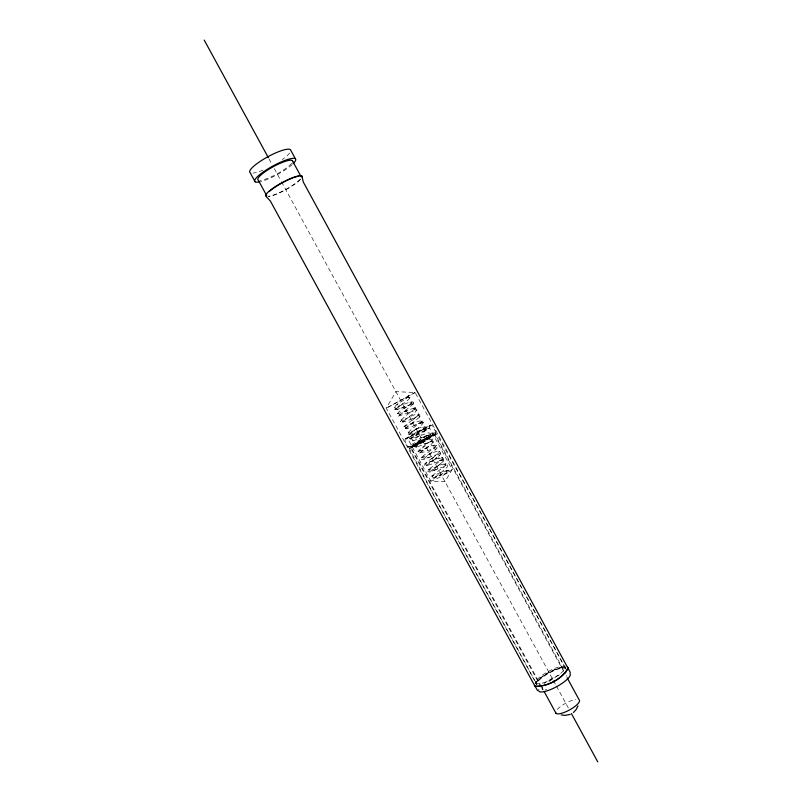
<?xml version="1.0" encoding="UTF-8"?>
<svg xmlns="http://www.w3.org/2000/svg" width="802" height="802" viewBox="0 0 802 802"><rect width="100%" height="100%" fill="white"/><g stroke="black" fill="none" stroke-linecap="round" stroke-linejoin="round"><path stroke-width="0.6" stroke-dasharray="4.01 3.01" d="M405.12 439.175L405.08 441.421L408.168 447.095L410.885 447.155L540.448 684.758M422.875 422.885L421.732 421.501L421.892 422.323L422.193 420.749M433.692 460.278L440.408 454.493C440.709 446.012 426.002 457.351 421.391 457.491L422.554 458.002L422.774 459.456L436.97 448.278C437.451 439.797 422.484 451.285 418.032 451.255L419.155 451.767L419.506 453.2L431.135 444.478L433.942 441.24L433.722 439.817L432.719 439.075L427.787 440.067L414.674 445.03L416.208 446.734L416.238 446.163L415.967 446.975L427.717 438.203L430.574 434.915L430.133 433.311L428.378 432.769L411.316 438.794L412.539 439.586L412.559 440.729L421.05 434.403M417.471 416.228L418.373 414.985L419.506 416.679L411.757 418.945M408.208 396.298L405.411 398.945M405.722 438.844L430.163 425.391L429.501 427.947L420.308 433.401L408.89 439.306L405.722 438.844L430.223 425.511M427.115 428.93C425.301 422.063 411.316 433.25 408.489 432.468L409.16 434.483L412.439 431.827L410.794 433.03C432.739 418.945 422.764 417.802 404.408 426.333M431.737 440.498C409.792 455.456 416.318 455.646 435.396 447.666L433.892 448.027L436.338 447.887L435.516 446.032L432.258 449.32L421.471 457.1L420.89 458.614L421.722 459.596L423.135 459.626L438.774 453.882L437.27 454.233C438.884 450.313 441.15 455.466 437.27 454.233L432.448 457.992M447.145 470.313L431.576 476.167L432.228 476.007C432.729 481.28 443.516 470.052 447.135 467.195C449.23 461.701 440.338 464.609 438.213 465.942C436.779 466.944 427.576 469.441 429.11 470.203C429.441 474.694 440.689 463.265 443.797 460.839C444.158 452.278 429.411 463.416 424.789 463.716L425.942 464.228L426.293 465.661L426.463 465.17M413.401 404.058L412.809 401.872L410.754 401.802L394.604 407.566L395.737 409.271L398.373 406.905M414.063 409.962L415.065 408.509L416.138 410.464L408.84 412.579M405.852 428.178L405.732 426.985L404.629 426.333M536.237 681.109L535.495 683.504A18.376 4.782 -28.6 0 1 548.468 672.948A18.376 4.782 -28.6 0 1 564.959 667.063M410.644 403.697L411.536 402.774C411.356 402.774 413.922 405.21 411.055 404.328L412.368 404.038L397.431 409.461L394.434 409.662M425.331 429.04L423.747 429.411L426.133 429.18L425.311 427.326L411.246 438.353L410.684 439.907L412.559 441.06L421.501 437.661M411.536 402.774C410.113 406.293 392.519 412.188 398.845 416.138M405.541 428.408L420.027 416.779M418.343 415.276L418.794 414.504M398.313 413.802L397.742 413.772L414.143 408.017L415.877 407.937L416.92 409.17L415.296 412.058L402.454 421.962L403.476 420.779L402.504 421.682L401.882 420.088L401.01 420.108M414.935 409.03L415.386 408.268M419.927 417.03C420.519 408.759 405.732 420.448 401.291 420.098M432.719 442.684L433.19 441.822M416.489 410.835L416.93 410.053L416.629 410.534M413.521 403.847L399.065 415.747L397.993 413.782M452.158 469.491A12.23 0.912 -28.6 0 1 435.225 479.406A12.23 0.912 -28.6 0 1 436.97 476.669A12.23 0.912 -28.6 0 1 452.158 469.491L444.96 481.631L430.814 481.1L408.178 439.426L429.461 427.837L452.047 469.28M434.413 434.343A13.494 0.581 -28.6 0 0 417.872 442.664A13.494 0.581 -28.6 0 0 415.606 445.03A13.494 0.581 -28.6 0 0 434.413 434.343L435.827 432.037L432.659 426.223L430.764 425.06M421.992 422.784C418.293 421.611 403.807 433.661 404.429 425.932M408.178 396.459L408.529 395.917C405.221 401.17 393.862 403.236 394.243 409.461M404.298 426.133L403.967 426.634L418.694 414.754M535.034 683.615C542.483 674.592 553.941 668.587 565.43 666.723M426.363 465.441L433.561 460.368M406.173 427.757L405.672 428.208M422.123 420.96C415.496 426.273 395.075 440.809 418.333 431.396M411.246 438.353L410.734 439.005M535.425 682.943C543.104 674.502 554.052 668.457 565.34 666.733M415.256 408.559C407.356 414.303 388.759 428.448 412.198 418.774M425.371 430.724L426.233 429.742M431.666 440.569L432.118 439.857L432.869 441.491L425.17 443.646M420.89 422.484L421.752 421.531M426.684 429.682L421.05 434.393M438.413 456.358L439.536 455.185M434.885 450.203L436.128 448.94M395.687 409.17L396.649 408.258M395.807 409.05L399.957 405.822C400.82 404.108 409.802 400.96 410.063 396.489M409.772 433.762L410.995 432.769M412.108 438.042L413.341 437.07M432.168 475.887L433.12 475.145M409.862 397.642L409.391 397.892A1.293 1.033 60.9 0 1 408.198 395.697L408.659 395.446A1.293 1.033 60.9 0 1 409.862 397.642L409.391 397.892M415.516 444.298L418.714 441.912M434.975 459.155L437.13 457.481M419.997 452.518L423.376 450.052M396.87 404.91L398.213 403.917M398.123 407.195L399.957 405.822M425.812 463.005L427.005 462.122M412.238 420.328L414.624 418.574M436.108 467.105L438.403 465.431A8.902 1.393 -34.3 0 0 443.305 460.899M414.263 430.383L416.739 428.579M416.779 434.564L419.085 432.89M425.842 448.268L428.448 446.373M429.26 454.554L431.556 452.879M431.606 458.854L433.902 457.18M419.797 443.887L422.413 441.992M404.218 408.609L406.514 406.945M422.293 448.077L424.759 446.293M432.308 458.092C413.752 471.005 433.782 463.726 441.571 460.208M430.784 470.854L432.579 469.611M436.077 469.441L431.275 471.386M426.925 458.032L429.321 457.06M429.07 462.343L434.233 460.268M409.852 424.749L412.649 423.636M439.446 475.626L442.042 474.594M421.24 442.834L424.108 441.691M424.89 448.909L427.486 447.887M435.015 467.486L437.611 466.453M408.82 412.579L398.293 416.148M402.313 407.506L404.91 406.494M404.629 411.757L407.226 410.734M417.341 431.777L425.23 429.03M420.709 437.972L428.619 435.245L424.9 436.328M413.712 425.581L416.639 424.469M417.09 431.777L419.817 430.744M432.418 476.077L433.591 475.636M422.734 457.26L424.288 456.699M428.92 469.892L430.203 469.431M419.346 451.045L421.05 450.433M426.644 465.611L427.887 465.18M415.957 444.829L417.822 444.178M397.411 409.281L399.556 408.569M427.125 435.616L429.531 435.416L428.709 433.561L414.654 444.599L414.413 446.724L416.358 447.195L432.007 441.451M431.797 441.501L430.433 441.882M408.669 432.529L409.892 432.178M407.576 427.917L406.343 428.268A8.902 0.922 -30.3 0 1 407.737 426.393M447.757 472.809L439.656 475.636L440.519 475.285C419.245 483.616 441 469.611 445.661 465.1L446.483 466.503L440.96 467.656L429.792 472.117L428.027 471.636L427.947 469.922L439.416 461.621L442.293 458.453L443.105 460.308L439.446 460.779L441.3 460.278M402.945 422.042L404.188 421.712M438.383 458.834L440.458 458.273M421.842 422.824L420.088 423.286A8.902 1.424 -26.8 0 1 422.824 423.496M394.784 407.596L395.386 407.456M422.674 427.456L424.258 427.085M416.168 446.985L417.03 446.784M415.707 447.336L416.358 447.195M442.734 460.007L441.531 460.228L442.884 460.007M432.829 446.072L434.423 445.732M422.915 422.674L421.932 422.824L423.225 422.724M409.982 402.373L411.296 402.153M413.371 408.579L414.624 408.378M441.501 457.752L442.844 457.721L441.651 457.741M443.847 464.478L445.22 464.398M408.82 397.812L408.208 396.599M565.741 668.577L474.473 501.14L436.458 433.752L435.566 433.501L435.255 434.574L564.187 671.094M564.999 667.545A16.441 4.251 -28.6 0 0 542.403 675.114A16.441 4.251 -28.6 0 0 543.936 682.632A16.441 4.251 -28.6 0 0 564.999 667.545L415.075 392.509L395.907 391.667L386.263 408.188L535.876 682.532M434.353 434.203L563.555 671.224M268.911 158.736L271.908 164.23M274.304 168.62L280.89 180.701M281.492 181.803L552.799 679.414M553.4 680.517L555.796 684.908M556.387 686.011L568.367 707.976M541.049 685.86L543.445 690.251M541.049 687.113L410.684 448.057L409.611 447.747L409.341 448.629L445.461 517.22L536.919 684.928A16.601 4.321 -28.6 0 1 550.272 672.487A16.601 4.321 -28.6 0 1 566.082 669.67M413.511 402.965L413.251 402.363M440.779 453.33L440.629 452.579M300.509 179.427A20.702 3.96 -28.6 0 1 285.091 190.054A20.702 3.96 -28.6 0 1 268.409 196.63M300.299 179.117A19.729 3.779 -28.6 0 1 285.041 189.884A19.729 3.779 -28.6 0 1 268.389 196.209M291.677 163.287A19.729 4.07 -28.6 0 1 276.49 174.204A19.729 4.07 -28.6 0 1 259.748 180.38M289.702 153.002A23.298 5.002 -28.6 0 1 282.174 159.628M263.016 170.144A23.298 5.002 -28.6 0 1 252.951 173.092M292.229 164.52A23.288 4.802 -28.6 0 1 260.971 181.513M546.693 689.56A14.025 3.719 -28.6 0 1 545.109 689.84M543.295 689.83A14.025 3.719 -28.6 0 1 542.653 686.943M548.839 681.469A14.025 3.719 -28.6 0 1 555.074 677.931M566.583 675.495A14.025 3.719 -28.6 0 1 566.874 676.437M538.603 689.961A17.905 4.752 -28.6 0 1 538.884 689.139M543.926 683.665A17.905 4.752 -28.6 0 1 559.285 674.963M557.22 709.479A13.474 3.87 -28.6 0 1 575.906 699.384M446.203 471.847A1.283 1.283 28.1 0 1 447.706 470.303A1.283 1.283 28.1 0 1 448.488 472.328A1.283 1.283 28.1 0 1 446.323 472.167M445.611 464.899L445.631 465.751L445.611 464.899M400.068 414.514L399.185 415.396L400.068 414.514M415.075 392.509L386.263 408.188L415.075 392.509M428.689 469.802L428.188 469.942L428.719 469.832M418.925 414.083L417.922 414.213L418.925 414.083M415.586 407.867L414.524 407.997L415.586 407.867M445.892 463.927L445.04 463.957L445.892 463.927M439.787 451.606L438.824 451.406L439.787 451.606M435.797 445.25L436.408 445.391L435.797 445.25M400.729 421.591L400.509 421.06L400.729 421.591M415.165 446.102A14.045 0.612 -28.6 0 0 435.155 434.804A14.045 0.612 -28.6 0 0 418.614 443.045A14.045 0.612 -28.6 0 0 415.165 446.102M414.353 445.671A14.837 0.632 -28.6 0 0 435.466 433.752A14.837 0.632 -28.6 0 0 417.992 442.463A14.837 0.632 -28.6 0 0 414.353 445.671M414.303 446.463A15.499 0.672 -28.6 0 0 436.348 434.002A15.499 0.672 -28.6 0 0 418.083 443.105A15.499 0.672 -28.6 0 0 414.303 446.463M410.263 436.779A14.737 0.511 -28.6 0 0 430.824 425.18A14.737 0.511 -28.6 0 0 412.809 434.383A14.737 0.511 -28.6 0 0 410.263 436.779M413.752 444.569A15.86 0.662 -28.6 0 0 435.827 432.037A15.86 0.662 -28.6 0 0 416.378 441.852A15.86 0.662 -28.6 0 0 413.752 444.569"/><path stroke-width="1.2" d="M534.814 686.121C546.954 687.304 562.583 678.773 568.177 667.936L567.415 667.124L568.217 668.066C562.262 678.963 547.566 686.452 535.235 686.482L534.543 685.299L537.541 690.522M577.981 705.88L576.147 709.559L573.42 712.537M570.192 714.442L565.019 715.384L561.27 714.913M295.417 158.826L290.444 149.703A23.298 5.002 -28.6 0 0 265.953 157.814A23.298 5.002 -28.6 0 0 250.174 172.721L255.126 181.803M292.329 160.58L301.021 176.53M567.144 677.8L579.104 699.745A13.474 3.87 -28.6 0 1 569.3 710.071A13.474 3.87 -28.6 0 1 555.636 712.427M204.229 40.1L268.319 157.633M571.365 713.469L597.771 761.9M544.047 691.354L556.037 713.359M534.513 685.399L270.314 200.931L266.023 196.43A20.702 3.96 -28.6 0 1 282.685 182.345A20.702 3.96 -28.6 0 1 302.103 177.102M266.865 195.959L258.194 180.049A19.729 4.07 -28.6 0 1 273.923 166.345A19.729 4.07 -28.6 0 1 292.59 161.653M301.863 176.059L303.356 182.164L570.392 672.607M565.951 671.946A18.376 4.782 -28.6 0 1 564.448 673.51M269.292 191.457A19.729 3.779 -28.6 0 1 292.74 177.924M293.712 177.563A19.729 3.779 -28.6 0 1 298.905 176.229M260.038 181.743A23.288 4.802 -28.6 0 1 259.738 174.625A23.288 4.802 -28.6 0 1 287.076 159.688A23.288 4.802 -28.6 0 1 293.161 163.638M569.941 673.58A17.905 4.752 -28.6 0 1 556.718 686.632A17.905 4.752 -28.6 0 1 538.603 690.662"/></g></svg>
